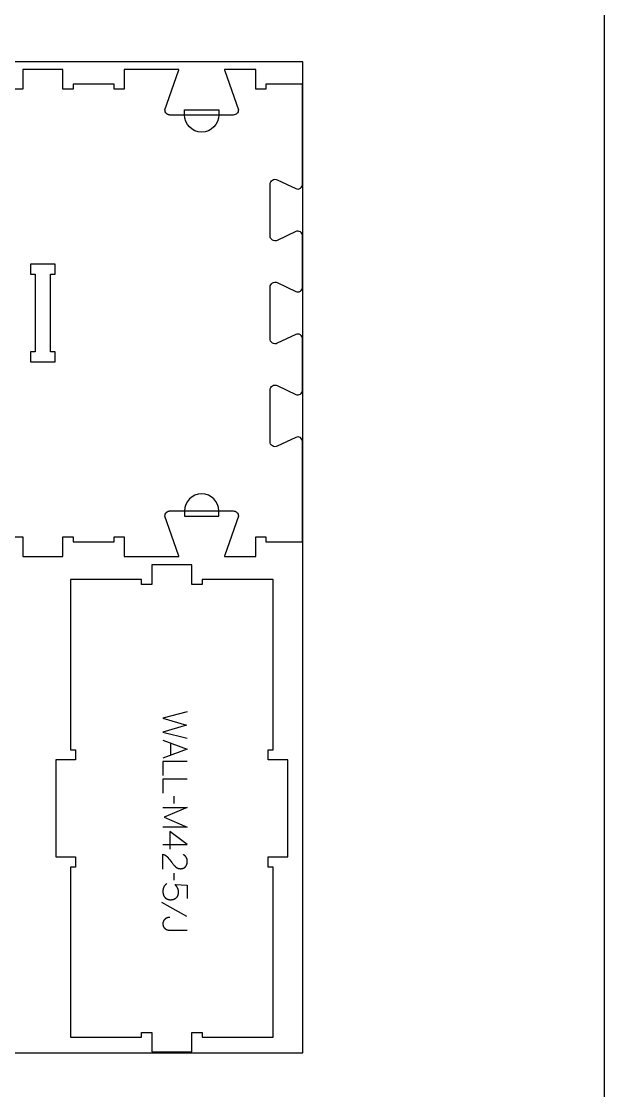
# Model space of a CAD drawing. Extents: x -7518 to -4335, y -27186 to -19593.
# Drawn here: x -5053 to -4335, y -24203 to -22887 of the extents above; entities that cross this region are included whole.
import ezdxf

# ---------------------------------------------------------------- set-up
doc = ezdxf.new("R2010")
doc.units = 0
for name, color, linetype in [('0_SHEET_SPRUCEPLY_2440X122', 1, 'CONTINUOUS'), ('1_ANYTOOL_1MMDEEP_LABELS_S', 2, 'CONTINUOUS'), ('3_ANYTOOL_CUTTHROUGH_INSID', 4, 'CONTINUOUS'), ('4_ANYTOOL_CUTTHROUGH_OUTSI', 5, 'CONTINUOUS'), ('5_ANYTOOL_HALF_MILL_9MM_IN', 3, 'CONTINUOUS'), ('DONOTCUT', 18, 'CONTINUOUS')]:
    doc.layers.add(name, color=color, linetype=linetype)

msp = doc.modelspace()

# ---------------------------------------------------------------- linework, layer by layer
at = {"layer": '0_SHEET_SPRUCEPLY_2440X122'}
msp.add_lwpolyline([(-7146.3, -22936.7), (-7146.3, -24156.7), (-4706.3, -24156.7), (-4706.3, -22936.7)], close=True, dxfattribs=at)
at = {"layer": '1_ANYTOOL_1MMDEEP_LABELS_S'}
for points in [[(-4848.5, -23737), (-4878.5, -23744.7), (-4849.4, -23753.2), (-4878.5, -23761.7), (-4848.5, -23769.2)], [(-4878.5, -23771.7), (-4848.5, -23782.6), (-4878.5, -23793.7)], [(-4869, -23775.2), (-4869, -23790.1)], [(-4848.5, -23798), (-4878.5, -23798), (-4878.5, -23815.1)], [(-4848.5, -23819.8), (-4878.5, -23819.8), (-4878.5, -23836.9)], [(-4864.6, -23849.5), (-4864.7, -23840.7)], [(-4878.5, -23854.7), (-4848.5, -23854.7), (-4876.9, -23866.7), (-4848.6, -23878.7), (-4878.5, -23878.7)], [(-4878.5, -23900.2), (-4848.5, -23900.3), (-4869.9, -23884.2)], [(-4869.9, -23884.2), (-4869.9, -23906)], [(-4878.5, -23930.4), (-4878.4, -23912.1), (-4878, -23912.3), (-4877.7, -23912.4), (-4877.5, -23912.4), (-4877.3, -23912.5), (-4877.1, -23912.6), (-4876.9, -23912.7), (-4876.7, -23912.8), (-4876.4, -23912.9), (-4876.2, -23913), (-4876, -23913.1), (-4875.8, -23913.2), (-4875.6, -23913.3), (-4875.4, -23913.5), (-4875.2, -23913.6), (-4875, -23913.7), (-4874.9, -23913.8), (-4874.7, -23914), (-4874.5, -23914.1), (-4874.3, -23914.2), (-4874.1, -23914.4), (-4873.9, -23914.5), (-4873.8, -23914.7), (-4873.6, -23914.8), (-4873.4, -23915), (-4873.2, -23915.1), (-4873.1, -23915.3), (-4872.9, -23915.5), (-4872.7, -23915.7), (-4872.6, -23915.8), (-4872.3, -23916.2), (-4871.1, -23917.7), (-4869.9, -23919.2), (-4868.7, -23920.7), (-4867.6, -23922.2), (-4867, -23922.9), (-4866.5, -23923.7), (-4865.9, -23924.4), (-4865.3, -23925.1), (-4864.7, -23925.7), (-4864.1, -23926.4), (-4863.5, -23927), (-4862.9, -23927.6), (-4862.7, -23927.8), (-4862.6, -23927.9), (-4862.4, -23928), (-4862.2, -23928.2), (-4862.1, -23928.3), (-4861.9, -23928.4), (-4861.7, -23928.5), (-4861.6, -23928.6), (-4861.4, -23928.7), (-4861.2, -23928.8), (-4861, -23928.9), (-4860.8, -23929), (-4860.7, -23929.1), (-4860.5, -23929.2), (-4860.3, -23929.3), (-4860.1, -23929.4), (-4859.9, -23929.4), (-4859.7, -23929.5), (-4859.5, -23929.6), (-4859.3, -23929.6), (-4859.1, -23929.7), (-4858.9, -23929.7), (-4858.7, -23929.8), (-4858.5, -23929.8), (-4858.3, -23929.9), (-4858.1, -23929.9), (-4857.8, -23929.9), (-4857.6, -23929.9), (-4857.4, -23929.9), (-4857.2, -23930), (-4857, -23930), (-4856.7, -23930), (-4856.5, -23930), (-4856.2, -23930), (-4856, -23929.9), (-4855.8, -23929.9), (-4855.5, -23929.9), (-4855.3, -23929.9), (-4855.1, -23929.8), (-4854.8, -23929.8), (-4854.6, -23929.8), (-4854.4, -23929.7), (-4854.2, -23929.7), (-4854, -23929.6), (-4853.8, -23929.5), (-4853.6, -23929.5), (-4853.4, -23929.4), (-4853.2, -23929.3), (-4853, -23929.3), (-4852.8, -23929.2), (-4852.6, -23929.1), (-4852.5, -23929), (-4852.3, -23928.9), (-4852.1, -23928.8), (-4851.9, -23928.7), (-4851.8, -23928.5), (-4851.6, -23928.4), (-4851.5, -23928.3), (-4851.3, -23928.2), (-4851.2, -23928), (-4851, -23927.9), (-4850.9, -23927.7), (-4850.7, -23927.6), (-4850.6, -23927.4), (-4850.5, -23927.3), (-4850.4, -23927.1), (-4850.2, -23926.9), (-4850.1, -23926.8), (-4850, -23926.6), (-4849.9, -23926.4), (-4849.8, -23926.3), (-4849.7, -23926.1), (-4849.6, -23925.9), (-4849.5, -23925.7), (-4849.4, -23925.5), (-4849.3, -23925.4), (-4849.3, -23925.2), (-4849.2, -23925), (-4849.1, -23924.8), (-4849, -23924.6), (-4849, -23924.4), (-4848.9, -23924.2), (-4848.9, -23924), (-4848.8, -23923.8), (-4848.8, -23923.5), (-4848.7, -23923.3), (-4848.7, -23923.1), (-4848.6, -23922.9), (-4848.6, -23922.7), (-4848.6, -23922.4), (-4848.6, -23922.2), (-4848.5, -23922), (-4848.5, -23921.8), (-4848.5, -23921.5), (-4848.5, -23921), (-4848.5, -23920.7), (-4848.5, -23920.3), (-4848.6, -23920), (-4848.6, -23919.6), (-4848.6, -23919.3), (-4848.7, -23918.9), (-4848.8, -23918.6), (-4848.8, -23918.3), (-4848.9, -23918), (-4849, -23917.8), (-4849, -23917.7), (-4849.1, -23917.5), (-4849.1, -23917.4), (-4849.2, -23917.2), (-4849.2, -23917.1), (-4849.3, -23916.9), (-4849.4, -23916.8), (-4849.4, -23916.7), (-4849.5, -23916.5), (-4849.6, -23916.4), (-4849.6, -23916.2), (-4849.7, -23916.1), (-4849.8, -23916), (-4849.9, -23915.8), (-4850, -23915.7), (-4850, -23915.6), (-4850.1, -23915.5), (-4850.2, -23915.3), (-4850.3, -23915.2), (-4850.4, -23915.1), (-4850.5, -23915), (-4850.6, -23914.8), (-4850.7, -23914.7), (-4850.8, -23914.6), (-4850.9, -23914.5), (-4851, -23914.4), (-4851.1, -23914.3), (-4851.3, -23914.2), (-4851.4, -23914.1), (-4851.5, -23914), (-4851.6, -23913.8), (-4851.9, -23913.6), (-4852.1, -23913.4), (-4852.4, -23913.3), (-4852.7, -23913.1), (-4853, -23912.9), (-4853.3, -23912.7), (-4853.6, -23912.6)], [(-4864.6, -23944.1), (-4864.7, -23935.4)], [(-4873.8, -23948.4), (-4874, -23948.6), (-4874.3, -23948.9), (-4874.6, -23949.1), (-4874.9, -23949.3), (-4875.1, -23949.5), (-4875.4, -23949.8), (-4875.6, -23950), (-4875.8, -23950.2), (-4876.1, -23950.5), (-4876.3, -23950.7), (-4876.5, -23951), (-4876.7, -23951.2), (-4876.8, -23951.5), (-4877, -23951.8), (-4877.2, -23952), (-4877.3, -23952.3), (-4877.5, -23952.6), (-4877.6, -23952.9), (-4877.7, -23953.2), (-4877.8, -23953.5), (-4877.9, -23953.8), (-4878, -23954.1), (-4878.1, -23954.4), (-4878.2, -23954.7), (-4878.3, -23955), (-4878.3, -23955.4), (-4878.4, -23955.7), (-4878.4, -23956), (-4878.5, -23956.4), (-4878.5, -23956.7), (-4878.5, -23957), (-4878.5, -23957.4), (-4878.5, -23957.8), (-4878.5, -23958.2), (-4878.5, -23958.6), (-4878.4, -23959), (-4878.4, -23959.4), (-4878.4, -23959.8), (-4878.3, -23960.2), (-4878.2, -23960.5), (-4878.2, -23960.9), (-4878.1, -23961.2), (-4878, -23961.6), (-4877.9, -23961.9), (-4877.8, -23962.3), (-4877.7, -23962.6), (-4877.6, -23962.9), (-4877.5, -23963.2), (-4877.4, -23963.4), (-4877.3, -23963.6), (-4877.2, -23963.7), (-4877.2, -23963.9), (-4877.1, -23964), (-4877, -23964.1), (-4876.9, -23964.3), (-4876.8, -23964.4), (-4876.7, -23964.6), (-4876.6, -23964.7), (-4876.5, -23964.9), (-4876.4, -23965), (-4876.3, -23965.1), (-4876.1, -23965.3), (-4876, -23965.4), (-4875.9, -23965.5), (-4875.7, -23965.6), (-4875.6, -23965.8), (-4875.5, -23965.9), (-4875.3, -23966), (-4875.2, -23966.1), (-4875, -23966.2), (-4874.8, -23966.3), (-4874.7, -23966.5), (-4874.5, -23966.6), (-4874.3, -23966.7), (-4874.1, -23966.8), (-4874, -23966.9), (-4873.6, -23967.1), (-4873.2, -23967.3), (-4873, -23967.4), (-4872.7, -23967.5), (-4872.5, -23967.6), (-4872.2, -23967.7), (-4872, -23967.8), (-4871.7, -23967.9), (-4871.5, -23967.9), (-4871.2, -23968), (-4871, -23968.1), (-4870.8, -23968.1), (-4870.5, -23968.1), (-4870.3, -23968.2), (-4870, -23968.2), (-4869.8, -23968.2), (-4869.6, -23968.2), (-4869.3, -23968.2), (-4869.1, -23968.2), (-4868.8, -23968.2), (-4868.5, -23968.2), (-4868.3, -23968.2), (-4868, -23968.2), (-4867.8, -23968.2), (-4867.5, -23968.1), (-4867.3, -23968.1), (-4867, -23968), (-4866.8, -23968), (-4866.6, -23968), (-4866.3, -23967.9), (-4866.1, -23967.8), (-4865.9, -23967.8), (-4865.6, -23967.7), (-4865.4, -23967.6), (-4865.2, -23967.6), (-4865, -23967.5), (-4864.7, -23967.4), (-4864.5, -23967.3), (-4864.3, -23967.2), (-4864.1, -23967.1), (-4863.9, -23967), (-4863.7, -23966.9), (-4863.5, -23966.8), (-4863.3, -23966.7), (-4863.1, -23966.5), (-4862.9, -23966.4), (-4862.7, -23966.3), (-4862.5, -23966.1), (-4862.3, -23966), (-4862.1, -23965.8), (-4862, -23965.7), (-4861.8, -23965.5), (-4861.6, -23965.4), (-4861.5, -23965.2), (-4861.3, -23965), (-4861.1, -23964.9), (-4861, -23964.7), (-4860.9, -23964.5), (-4860.7, -23964.3), (-4860.6, -23964.1), (-4860.5, -23963.9), (-4860.4, -23963.7), (-4860.3, -23963.5), (-4860.1, -23963.3), (-4860, -23963.1), (-4860, -23962.9), (-4859.9, -23962.7), (-4859.8, -23962.5), (-4859.7, -23962.2), (-4859.6, -23962), (-4859.6, -23961.8), (-4859.5, -23961.5), (-4859.5, -23961.3), (-4859.4, -23961), (-4859.4, -23960.8), (-4859.3, -23960.5), (-4859.3, -23960.3), (-4859.3, -23960), (-4859.3, -23959.7), (-4859.2, -23959.5), (-4859.2, -23959.2), (-4859.2, -23958.9), (-4859.2, -23958.5), (-4859.2, -23958.2), (-4859.3, -23957.9), (-4859.3, -23957.5), (-4859.3, -23957.2), (-4859.4, -23956.9), (-4859.4, -23956.5), (-4859.5, -23956.2), (-4859.6, -23955.9), (-4859.7, -23955.6), (-4859.8, -23955.3), (-4859.9, -23955), (-4860, -23954.7), (-4860.1, -23954.4), (-4860.2, -23954.2), (-4860.4, -23953.9), (-4860.5, -23953.6), (-4860.7, -23953.3), (-4860.8, -23953.1), (-4861, -23952.8), (-4861.2, -23952.5), (-4861.3, -23952.3), (-4861.5, -23952), (-4861.7, -23951.7), (-4861.9, -23951.5), (-4862.1, -23951.2), (-4862.4, -23950.9), (-4862.6, -23950.7), (-4863.1, -23950.2), (-4863.6, -23949.6), (-4848.5, -23950.4), (-4848.5, -23966.6)], [(-4849, -23988.8), (-4879.8, -23971.6)], [(-4870, -23989.9), (-4870.2, -23989.9), (-4870.4, -23989.9), (-4870.6, -23989.9), (-4870.8, -23989.9), (-4871.1, -23989.9), (-4871.3, -23990), (-4871.5, -23990), (-4871.6, -23990), (-4871.8, -23990.1), (-4872, -23990.1), (-4872.2, -23990.1), (-4872.4, -23990.2), (-4872.6, -23990.2), (-4872.8, -23990.3), (-4873, -23990.4), (-4873.2, -23990.4), (-4873.4, -23990.5), (-4873.5, -23990.6), (-4873.7, -23990.7), (-4873.9, -23990.7), (-4874.1, -23990.8), (-4874.3, -23990.9), (-4874.4, -23991), (-4874.6, -23991.1), (-4874.8, -23991.2), (-4874.9, -23991.3), (-4875.1, -23991.4), (-4875.3, -23991.6), (-4875.5, -23991.7), (-4875.6, -23991.8), (-4875.8, -23991.9), (-4875.9, -23992.1), (-4876.1, -23992.2), (-4876.3, -23992.4), (-4876.4, -23992.5), (-4876.5, -23992.7), (-4876.7, -23992.8), (-4876.8, -23993), (-4876.9, -23993.1), (-4877.1, -23993.3), (-4877.2, -23993.4), (-4877.3, -23993.6), (-4877.4, -23993.8), (-4877.5, -23993.9), (-4877.6, -23994.1), (-4877.7, -23994.3), (-4877.8, -23994.5), (-4877.9, -23994.6), (-4877.9, -23994.8), (-4878, -23995), (-4878.1, -23995.2), (-4878.1, -23995.4), (-4878.2, -23995.6), (-4878.3, -23995.8), (-4878.3, -23996), (-4878.4, -23996.2), (-4878.4, -23996.4), (-4878.4, -23996.6), (-4878.4, -23996.8), (-4878.5, -23997), (-4878.5, -23997.2), (-4878.5, -23997.4), (-4878.5, -23997.7), (-4878.5, -23997.9), (-4878.5, -23998.1), (-4878.5, -23998.3), (-4878.5, -23998.5), (-4878.5, -23998.7), (-4878.5, -23998.9), (-4878.4, -23999.1), (-4878.4, -23999.3), (-4878.4, -23999.5), (-4878.3, -23999.7), (-4878.3, -23999.9), (-4878.2, -24000.1), (-4878.2, -24000.3), (-4878.1, -24000.5), (-4878.1, -24000.6), (-4878, -24000.8), (-4877.9, -24001), (-4877.8, -24001.2), (-4877.8, -24001.3), (-4877.7, -24001.5), (-4877.6, -24001.7), (-4877.5, -24001.8), (-4877.4, -24002), (-4877.3, -24002.2), (-4877.2, -24002.3), (-4877.1, -24002.5), (-4877, -24002.6), (-4876.8, -24002.8), (-4876.7, -24002.9), (-4876.6, -24003.1), (-4876.4, -24003.2), (-4876.3, -24003.3), (-4876.2, -24003.5), (-4876, -24003.6), (-4875.9, -24003.7), (-4875.7, -24003.8), (-4875.5, -24004), (-4875.4, -24004.1), (-4875.2, -24004.2), (-4875.1, -24004.3), (-4874.9, -24004.4), (-4874.7, -24004.5), (-4874.6, -24004.6), (-4874.4, -24004.7), (-4874.2, -24004.8), (-4874.1, -24004.9), (-4873.9, -24004.9), (-4873.7, -24005), (-4873.5, -24005.1), (-4873.4, -24005.1), (-4873.2, -24005.2), (-4873, -24005.3), (-4872.8, -24005.3), (-4872.6, -24005.4), (-4872.4, -24005.4), (-4872.2, -24005.4), (-4872, -24005.5), (-4871.8, -24005.5), (-4871.6, -24005.5), (-4871.4, -24005.6), (-4871.2, -24005.6), (-4871, -24005.6), (-4870.8, -24005.6), (-4870.6, -24005.6), (-4870.4, -24005.6), (-4848.5, -24005.6)]]:
    msp.add_lwpolyline(points, dxfattribs=at)
at = {"layer": '3_ANYTOOL_CUTTHROUGH_INSID', "color": 4}
msp.add_lwpolyline([(-5041.3, -23306), (-5011.1, -23306), (-5011.1, -23293.5), (-5017.1, -23293.5), (-5017.1, -23198), (-5011.1, -23198), (-5011.1, -23185.5), (-5041.6, -23185.5), (-5041.6, -23198), (-5035.6, -23198), (-5035.6, -23293.5), (-5041.6, -23293.5), (-5041.6, -23306)], close=True, dxfattribs=at)
at = {"layer": '4_ANYTOOL_CUTTHROUGH_OUTSI', "color": 5}
msp.add_lwpolyline([(-5063.6, -23521.5), (-5051.1, -23521.5), (-5051.1, -23545.5), (-5001.6, -23545.5), (-5001.6, -23521.7), (-5001.6, -23521.5), (-4989.1, -23521.5), (-4989.1, -23527.5), (-4938.6, -23527.5), (-4938.6, -23521.5), (-4926.1, -23521.5), (-4926.1, -23545.5), (-4876.3, -23545.5), (-4858.9, -23545.5), (-4858.9, -23545.5, 0.061486), (-4859.1, -23544.1), (-4876, -23495.8), (-4876, -23495.8), (-4876, -23495.7), (-4876, -23495.7, -0.198912), (-4874.2, -23491.3), (-4874.1, -23491.2), (-4874, -23491.1), (-4873.8, -23491), (-4873.7, -23490.9), (-4873.6, -23490.8), (-4873.5, -23490.7), (-4873.4, -23490.6), (-4873.2, -23490.5), (-4873.1, -23490.4), (-4873, -23490.4), (-4872.8, -23490.3), (-4872.7, -23490.2), (-4872.6, -23490.1), (-4872.4, -23490.1), (-4872.3, -23490), (-4872.1, -23489.9), (-4872, -23489.9), (-4871.9, -23489.8), (-4871.7, -23489.8), (-4871.6, -23489.7), (-4871.4, -23489.7), (-4871.3, -23489.6), (-4871.1, -23489.6), (-4871, -23489.6), (-4870.8, -23489.6), (-4870.7, -23489.5), (-4870.5, -23489.5), (-4870.4, -23489.5), (-4870.2, -23489.5), (-4870.1, -23489.5), (-4869.9, -23489.5), (-4869.8, -23489.5), (-4791.8, -23489.5, -0.414214), (-4785.5, -23495.7), (-4785.5, -23495.8), (-4785.5, -23495.8), (-4802.4, -23544.1), (-4802.4, -23544.1, 0.061485), (-4802.7, -23545.5), (-4764.1, -23545.5), (-4764.1, -23521.5), (-4751.6, -23521.5), (-4751.6, -23527.5), (-4706.6, -23527.5), (-4706.6, -23404.1), (-4706.6, -23404.1, 0.551268), (-4714.8, -23398.9), (-4737.6, -23409.8, -0.551268), (-4746.6, -23404.1), (-4746.6, -23340.7, -0.551268), (-4737.6, -23335.1), (-4714.8, -23346, 0.551268), (-4706.6, -23340.8), (-4706.6, -23277.4, 0.551268), (-4714.8, -23272.2), (-4737.6, -23283.1, -0.551268), (-4746.6, -23277.4), (-4746.6, -23214, -0.551268), (-4737.6, -23208.4), (-4714.8, -23219.3, 0.551268), (-4706.6, -23214.1), (-4706.6, -23150.7, 0.551268), (-4714.8, -23145.5), (-4737.6, -23156.4, -0.551268), (-4746.6, -23150.7), (-4746.6, -23087.3, -0.551268), (-4737.6, -23081.7), (-4714.8, -23092.6, 0.551268), (-4706.6, -23087.4), (-4706.6, -22964), (-4751.6, -22964), (-4751.6, -22970), (-4764.1, -22970), (-4764.1, -22946), (-4802.7, -22946), (-4802.7, -22946, 0.061485), (-4802.4, -22947.4), (-4785.5, -22995.6), (-4785.5, -22995.7), (-4785.5, -22995.7), (-4785.5, -22995.7, -0.414214), (-4791.8, -23002), (-4869.8, -23002), (-4869.9, -23002), (-4870.1, -23002), (-4870.2, -23001.9), (-4870.4, -23001.9), (-4870.5, -23001.9), (-4870.7, -23001.9), (-4870.8, -23001.9), (-4871, -23001.8), (-4871.1, -23001.8), (-4871.3, -23001.8), (-4871.4, -23001.7), (-4871.6, -23001.7), (-4871.7, -23001.7), (-4871.9, -23001.6), (-4872, -23001.5), (-4872.1, -23001.5), (-4872.3, -23001.4), (-4872.4, -23001.4), (-4872.6, -23001.3), (-4872.7, -23001.2), (-4872.8, -23001.1), (-4873, -23001.1), (-4873.1, -23001), (-4873.2, -23000.9), (-4873.4, -23000.8), (-4873.5, -23000.7), (-4873.6, -23000.6), (-4873.7, -23000.5), (-4873.8, -23000.4), (-4874, -23000.3), (-4874.1, -23000.2), (-4874.2, -23000.1, -0.198912), (-4876, -22995.7), (-4876, -22995.7), (-4876, -22995.6), (-4859.1, -22947.4), (-4859.1, -22947.4, 0.061485), (-4858.9, -22946), (-4876.3, -22946), (-4926.1, -22946), (-4926.1, -22970), (-4938.6, -22970), (-4938.6, -22964), (-4989.1, -22964), (-4989.1, -22970), (-5001.6, -22970), (-5001.6, -22946), (-5051.1, -22946), (-5051.1, -22970), (-5063.6, -22970)], format="xyb", dxfattribs=at)
msp.add_lwpolyline([(-4742.7, -23783.5), (-4742.7, -23574), (-4830.2, -23574), (-4830.2, -23580), (-4842.7, -23580), (-4842.7, -23556), (-4892.2, -23556), (-4892.2, -23580), (-4904.7, -23580), (-4904.7, -23574), (-4992.2, -23574), (-4992.2, -23783.5), (-4986.2, -23783.5), (-4986.2, -23796), (-5010.2, -23796), (-5010.2, -23915.5), (-4986.2, -23915.5), (-4986.2, -23928), (-4992.2, -23928), (-4992.2, -24137.5), (-4904.7, -24137.5), (-4904.7, -24131.5), (-4892.2, -24131.5), (-4892.2, -24155.5), (-4842.7, -24155.5), (-4842.7, -24131.5), (-4830.2, -24131.5), (-4830.2, -24137.5), (-4742.7, -24137.5), (-4742.7, -23928), (-4748.7, -23928), (-4748.7, -23915.5), (-4724.7, -23915.5), (-4724.7, -23796), (-4748.7, -23796), (-4748.7, -23783.5)], close=True, dxfattribs=at)
at = {"layer": '5_ANYTOOL_HALF_MILL_9MM_IN', "color": 3}
for points in [[(-4809.5, -23001.7, -1), (-4852, -23001.7), (-4852, -23001.5), (-4852, -22995.5), (-4809.5, -22995.5), (-4809.5, -23001.5), (-4809.5, -23001.7)], [(-4809.5, -23489.7, 1), (-4852, -23489.7), (-4852, -23490), (-4852, -23496), (-4809.5, -23496), (-4809.5, -23490), (-4809.5, -23489.7)]]:
    msp.add_lwpolyline(points, format="xyb", close=True, dxfattribs=at)
at = {"layer": 'DONOTCUT'}
msp.add_lwpolyline([(-7518, -27186.1), (-4334.6, -27186.1), (-4334.6, -19592.7), (-7518, -19592.7)], close=True, dxfattribs=at)

doc.saveas('drawing.dxf')
